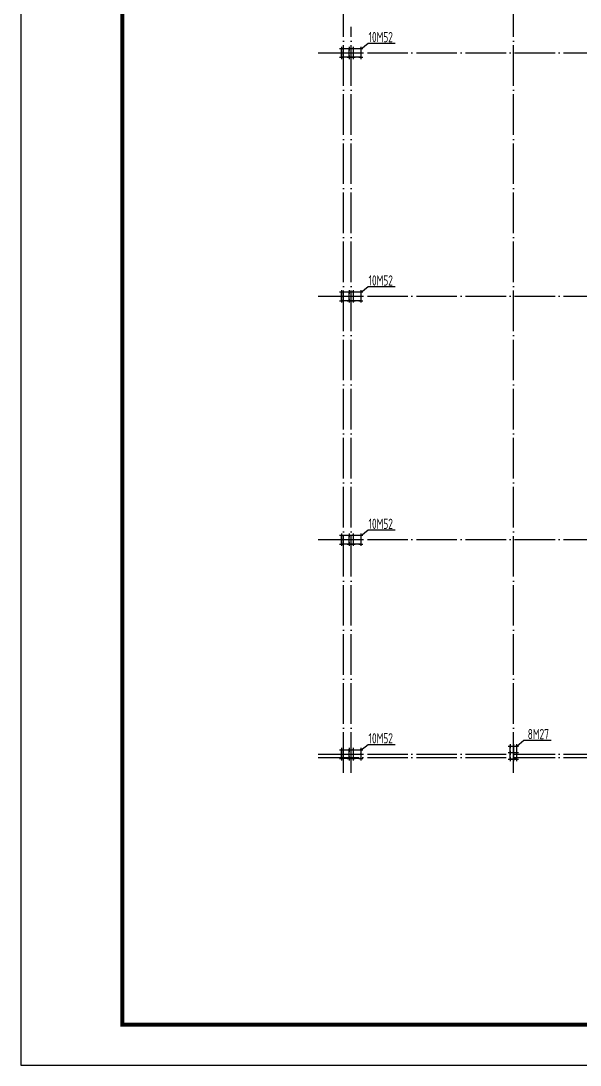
# Model space of a CAD drawing. Extents: x 69728788 to 150676229, y 15322671 to 43663798.
# Drawn here: x 75107584 to 75135164, y 20524503 to 20575995 of the extents above; entities that cross this region are included whole.
import ezdxf

# ---------------------------------------------------------------- set-up
doc = ezdxf.new("R2010")
doc.units = 0
doc.header["$LTSCALE"] = 1000
doc.header["$MEASUREMENT"] = 0
doc.linetypes.add('DOTE', pattern=[2.42, 2, -0.2, 0.02, -0.2])
for name, color, linetype in [('10', 7, 'CONTINUOUS'), ('DOTE', 251, 'DOTE'), ('PUB_TITLE', 4, 'CONTINUOUS'), ('WALL', 4, 'CONTINUOUS'), ('底线', 250, 'CONTINUOUS')]:
    doc.layers.add(name, color=color, linetype=linetype)
doc.styles.add('TSSD_Rein', font='atssdeng.shx', dxfattribs={"width": 0.7, "bigfont": 'atssdchn.shx'})

msp = doc.modelspace()

# ---------------------------------------------------------------- linework, layer by layer
at = {"layer": '10'}
for p, q in [((75123298.1, 20574628.5), (75123394.1, 20574628.5)), ((75123298.1, 20574628.5), (75123394.1, 20574628.5)), ((75123298.1, 20574628.5), (75123394.1, 20574628.5)), ((75123298.1, 20574628.5), (75123394.1, 20574628.5)), ((75123298.1, 20574413.5), (75123394.1, 20574413.5)), ((75123298.1, 20574413.5), (75123394.1, 20574413.5)), ((75123298.1, 20574413.5), (75123394.1, 20574413.5)), ((75123298.1, 20574413.5), (75123394.1, 20574413.5)), ((75123400.5, 20574723.6), (75123400.5, 20574533.4)), ((75123400.5, 20574723.6), (75123400.5, 20574533.4)), ((75123400.5, 20574723.6), (75123400.5, 20574533.4)), ((75123400.5, 20574723.6), (75123400.5, 20574533.4)), ((75123400.5, 20574508.6), (75123400.5, 20574318.4)), ((75123400.5, 20574508.6), (75123400.5, 20574318.4)), ((75123400.5, 20574508.6), (75123400.5, 20574318.4)), ((75123400.5, 20574508.6), (75123400.5, 20574318.4)), ((75123400.5, 20574293.6), (75123400.5, 20574103.4)), ((75123400.5, 20574293.6), (75123400.5, 20574103.4)), ((75123400.5, 20574293.6), (75123400.5, 20574103.4)), ((75123400.5, 20574293.6), (75123400.5, 20574103.4)), ((75123405.5, 20574628.5), (75123501.5, 20574628.5)), ((75123405.5, 20574413.5), (75123501.5, 20574413.5)), ((75123678.1, 20574628.5), (75123774.1, 20574628.5)), ((75123678.1, 20574628.5), (75123774.1, 20574628.5)), ((75123678.1, 20574628.5), (75123774.1, 20574628.5)), ((75123678.1, 20574628.5), (75123774.1, 20574628.5)), ((75123780.5, 20574723.6), (75123780.5, 20574533.4)), ((75123780.5, 20574723.6), (75123780.5, 20574533.4)), ((75123780.5, 20574723.6), (75123780.5, 20574533.4)), ((75123780.5, 20574723.6), (75123780.5, 20574533.4)), ((75123780.5, 20574293.6), (75123780.5, 20574103.4)), ((75123780.5, 20574293.6), (75123780.5, 20574103.4)), ((75123780.5, 20574293.6), (75123780.5, 20574103.4)), ((75123780.5, 20574293.6), (75123780.5, 20574103.4)), ((75123785.5, 20574628.5), (75123881.5, 20574628.5)), ((75123868.1, 20574628.5), (75123964.1, 20574628.5)), ((75123868.1, 20574628.5), (75123964.1, 20574628.5)), ((75123868.1, 20574628.5), (75123964.1, 20574628.5)), ((75123868.1, 20574628.5), (75123964.1, 20574628.5)), ((75123970.5, 20574723.6), (75123970.5, 20574533.4)), ((75123970.5, 20574723.6), (75123970.5, 20574533.4)), ((75123970.5, 20574723.6), (75123970.5, 20574533.4)), ((75123970.5, 20574723.6), (75123970.5, 20574533.4)), ((75123970.5, 20574293.6), (75123970.5, 20574103.4)), ((75123970.5, 20574293.6), (75123970.5, 20574103.4)), ((75123970.5, 20574293.6), (75123970.5, 20574103.4)), ((75123970.5, 20574293.6), (75123970.5, 20574103.4)), ((75123975.5, 20574628.5), (75124071.5, 20574628.5)), ((75124248.1, 20574628.5), (75124344.1, 20574628.5)), ((75124248.1, 20574628.5), (75124344.1, 20574628.5)), ((75124248.1, 20574628.5), (75124344.1, 20574628.5)), ((75124248.1, 20574628.5), (75124344.1, 20574628.5)), ((75124248.1, 20574413.5), (75124344.1, 20574413.5)), ((75124248.1, 20574413.5), (75124344.1, 20574413.5)), ((75124248.1, 20574413.5), (75124344.1, 20574413.5)), ((75124248.1, 20574413.5), (75124344.1, 20574413.5)), ((75124350.5, 20574723.6), (75124350.5, 20574533.4)), ((75124350.5, 20574723.6), (75124350.5, 20574533.4)), ((75124350.5, 20574723.6), (75124350.5, 20574533.4)), ((75124350.5, 20574723.6), (75124350.5, 20574533.4)), ((75124350.5, 20574508.6), (75124350.5, 20574318.4)), ((75124350.5, 20574508.6), (75124350.5, 20574318.4)), ((75124350.5, 20574508.6), (75124350.5, 20574318.4)), ((75124350.5, 20574508.6), (75124350.5, 20574318.4)), ((75124350.5, 20574293.6), (75124350.5, 20574103.4)), ((75124350.5, 20574293.6), (75124350.5, 20574103.4)), ((75124350.5, 20574293.6), (75124350.5, 20574103.4)), ((75124350.5, 20574293.6), (75124350.5, 20574103.4)), ((75124355.5, 20574628.5), (75124451.5, 20574628.5)), ((75124355.5, 20574413.5), (75124451.5, 20574413.5)), ((75123298.1, 20574198.5), (75123394.1, 20574198.5)), ((75123298.1, 20574198.5), (75123394.1, 20574198.5)), ((75123298.1, 20574198.5), (75123394.1, 20574198.5)), ((75123298.1, 20574198.5), (75123394.1, 20574198.5)), ((75123405.5, 20574198.5), (75123501.5, 20574198.5)), ((75123678.1, 20574198.5), (75123774.1, 20574198.5)), ((75123678.1, 20574198.5), (75123774.1, 20574198.5)), ((75123678.1, 20574198.5), (75123774.1, 20574198.5)), ((75123678.1, 20574198.5), (75123774.1, 20574198.5)), ((75123785.5, 20574198.5), (75123881.5, 20574198.5)), ((75123868.1, 20574198.5), (75123964.1, 20574198.5)), ((75123868.1, 20574198.5), (75123964.1, 20574198.5)), ((75123868.1, 20574198.5), (75123964.1, 20574198.5)), ((75123868.1, 20574198.5), (75123964.1, 20574198.5)), ((75123975.5, 20574198.5), (75124071.5, 20574198.5)), ((75124248.1, 20574198.5), (75124344.1, 20574198.5)), ((75124248.1, 20574198.5), (75124344.1, 20574198.5)), ((75124248.1, 20574198.5), (75124344.1, 20574198.5)), ((75124248.1, 20574198.5), (75124344.1, 20574198.5)), ((75124355.5, 20574198.5), (75124451.5, 20574198.5)), ((75123298.1, 20562628.5), (75123394.1, 20562628.5)), ((75123298.1, 20562628.5), (75123394.1, 20562628.5)), ((75123298.1, 20562628.5), (75123394.1, 20562628.5)), ((75123298.1, 20562628.5), (75123394.1, 20562628.5)), ((75123298.1, 20562413.5), (75123394.1, 20562413.5)), ((75123298.1, 20562413.5), (75123394.1, 20562413.5)), ((75123298.1, 20562413.5), (75123394.1, 20562413.5)), ((75123298.1, 20562413.5), (75123394.1, 20562413.5)), ((75123400.5, 20562723.6), (75123400.5, 20562533.4)), ((75123400.5, 20562723.6), (75123400.5, 20562533.4)), ((75123400.5, 20562723.6), (75123400.5, 20562533.4)), ((75123400.5, 20562723.6), (75123400.5, 20562533.4)), ((75123400.5, 20562508.6), (75123400.5, 20562318.4)), ((75123400.5, 20562508.6), (75123400.5, 20562318.4)), ((75123400.5, 20562508.6), (75123400.5, 20562318.4)), ((75123400.5, 20562508.6), (75123400.5, 20562318.4)), ((75123405.5, 20562628.5), (75123501.5, 20562628.5)), ((75123405.5, 20562413.5), (75123501.5, 20562413.5)), ((75123678.1, 20562628.5), (75123774.1, 20562628.5)), ((75123678.1, 20562628.5), (75123774.1, 20562628.5)), ((75123678.1, 20562628.5), (75123774.1, 20562628.5)), ((75123678.1, 20562628.5), (75123774.1, 20562628.5)), ((75123780.5, 20562723.6), (75123780.5, 20562533.4)), ((75123780.5, 20562723.6), (75123780.5, 20562533.4)), ((75123780.5, 20562723.6), (75123780.5, 20562533.4)), ((75123780.5, 20562723.6), (75123780.5, 20562533.4)), ((75123785.5, 20562628.5), (75123881.5, 20562628.5)), ((75123868.1, 20562628.5), (75123964.1, 20562628.5)), ((75123868.1, 20562628.5), (75123964.1, 20562628.5)), ((75123868.1, 20562628.5), (75123964.1, 20562628.5)), ((75123868.1, 20562628.5), (75123964.1, 20562628.5)), ((75123970.5, 20562723.6), (75123970.5, 20562533.4)), ((75123970.5, 20562723.6), (75123970.5, 20562533.4)), ((75123970.5, 20562723.6), (75123970.5, 20562533.4)), ((75123970.5, 20562723.6), (75123970.5, 20562533.4)), ((75123975.5, 20562628.5), (75124071.5, 20562628.5)), ((75124248.1, 20562628.5), (75124344.1, 20562628.5)), ((75124248.1, 20562628.5), (75124344.1, 20562628.5)), ((75124248.1, 20562628.5), (75124344.1, 20562628.5)), ((75124248.1, 20562628.5), (75124344.1, 20562628.5)), ((75124248.1, 20562413.5), (75124344.1, 20562413.5)), ((75124248.1, 20562413.5), (75124344.1, 20562413.5)), ((75124248.1, 20562413.5), (75124344.1, 20562413.5)), ((75124248.1, 20562413.5), (75124344.1, 20562413.5)), ((75124350.5, 20562723.6), (75124350.5, 20562533.4)), ((75124350.5, 20562723.6), (75124350.5, 20562533.4)), ((75124350.5, 20562723.6), (75124350.5, 20562533.4)), ((75124350.5, 20562723.6), (75124350.5, 20562533.4)), ((75124350.5, 20562508.6), (75124350.5, 20562318.4)), ((75124350.5, 20562508.6), (75124350.5, 20562318.4)), ((75124350.5, 20562508.6), (75124350.5, 20562318.4)), ((75124350.5, 20562508.6), (75124350.5, 20562318.4)), ((75124355.5, 20562628.5), (75124451.5, 20562628.5)), ((75124355.5, 20562413.5), (75124451.5, 20562413.5)), ((75123298.1, 20562198.5), (75123394.1, 20562198.5)), ((75123298.1, 20562198.5), (75123394.1, 20562198.5)), ((75123298.1, 20562198.5), (75123394.1, 20562198.5)), ((75123298.1, 20562198.5), (75123394.1, 20562198.5)), ((75123400.5, 20562293.6), (75123400.5, 20562103.4)), ((75123400.5, 20562293.6), (75123400.5, 20562103.4)), ((75123400.5, 20562293.6), (75123400.5, 20562103.4)), ((75123400.5, 20562293.6), (75123400.5, 20562103.4)), ((75123405.5, 20562198.5), (75123501.5, 20562198.5)), ((75123678.1, 20562198.5), (75123774.1, 20562198.5)), ((75123678.1, 20562198.5), (75123774.1, 20562198.5)), ((75123678.1, 20562198.5), (75123774.1, 20562198.5)), ((75123678.1, 20562198.5), (75123774.1, 20562198.5)), ((75123780.5, 20562293.6), (75123780.5, 20562103.4)), ((75123780.5, 20562293.6), (75123780.5, 20562103.4)), ((75123780.5, 20562293.6), (75123780.5, 20562103.4)), ((75123780.5, 20562293.6), (75123780.5, 20562103.4)), ((75123785.5, 20562198.5), (75123881.5, 20562198.5)), ((75123868.1, 20562198.5), (75123964.1, 20562198.5)), ((75123868.1, 20562198.5), (75123964.1, 20562198.5)), ((75123868.1, 20562198.5), (75123964.1, 20562198.5)), ((75123868.1, 20562198.5), (75123964.1, 20562198.5)), ((75123970.5, 20562293.6), (75123970.5, 20562103.4)), ((75123970.5, 20562293.6), (75123970.5, 20562103.4)), ((75123970.5, 20562293.6), (75123970.5, 20562103.4)), ((75123970.5, 20562293.6), (75123970.5, 20562103.4)), ((75123975.5, 20562198.5), (75124071.5, 20562198.5)), ((75124248.1, 20562198.5), (75124344.1, 20562198.5)), ((75124248.1, 20562198.5), (75124344.1, 20562198.5)), ((75124248.1, 20562198.5), (75124344.1, 20562198.5)), ((75124248.1, 20562198.5), (75124344.1, 20562198.5)), ((75124350.5, 20562293.6), (75124350.5, 20562103.4)), ((75124350.5, 20562293.6), (75124350.5, 20562103.4)), ((75124350.5, 20562293.6), (75124350.5, 20562103.4)), ((75124350.5, 20562293.6), (75124350.5, 20562103.4)), ((75124355.5, 20562198.5), (75124451.5, 20562198.5)), ((75123298.1, 20550628.5), (75123394.1, 20550628.5)), ((75123298.1, 20550628.5), (75123394.1, 20550628.5)), ((75123298.1, 20550628.5), (75123394.1, 20550628.5)), ((75123298.1, 20550628.5), (75123394.1, 20550628.5)), ((75123400.5, 20550723.6), (75123400.5, 20550533.4)), ((75123400.5, 20550723.6), (75123400.5, 20550533.4)), ((75123400.5, 20550723.6), (75123400.5, 20550533.4)), ((75123400.5, 20550723.6), (75123400.5, 20550533.4)), ((75123405.5, 20550628.5), (75123501.5, 20550628.5)), ((75123678.1, 20550628.5), (75123774.1, 20550628.5)), ((75123678.1, 20550628.5), (75123774.1, 20550628.5)), ((75123678.1, 20550628.5), (75123774.1, 20550628.5)), ((75123678.1, 20550628.5), (75123774.1, 20550628.5)), ((75123780.5, 20550723.6), (75123780.5, 20550533.4)), ((75123780.5, 20550723.6), (75123780.5, 20550533.4)), ((75123780.5, 20550723.6), (75123780.5, 20550533.4)), ((75123780.5, 20550723.6), (75123780.5, 20550533.4)), ((75123785.5, 20550628.5), (75123881.5, 20550628.5)), ((75123868.1, 20550628.5), (75123964.1, 20550628.5)), ((75123868.1, 20550628.5), (75123964.1, 20550628.5)), ((75123868.1, 20550628.5), (75123964.1, 20550628.5)), ((75123868.1, 20550628.5), (75123964.1, 20550628.5)), ((75123970.5, 20550723.6), (75123970.5, 20550533.4)), ((75123970.5, 20550723.6), (75123970.5, 20550533.4)), ((75123970.5, 20550723.6), (75123970.5, 20550533.4)), ((75123970.5, 20550723.6), (75123970.5, 20550533.4)), ((75123975.5, 20550628.5), (75124071.5, 20550628.5)), ((75124248.1, 20550628.5), (75124344.1, 20550628.5)), ((75124248.1, 20550628.5), (75124344.1, 20550628.5)), ((75124248.1, 20550628.5), (75124344.1, 20550628.5)), ((75124248.1, 20550628.5), (75124344.1, 20550628.5)), ((75124350.5, 20550723.6), (75124350.5, 20550533.4)), ((75124350.5, 20550723.6), (75124350.5, 20550533.4)), ((75124350.5, 20550723.6), (75124350.5, 20550533.4)), ((75124350.5, 20550723.6), (75124350.5, 20550533.4)), ((75124355.5, 20550628.5), (75124451.5, 20550628.5)), ((75123298.1, 20550413.5), (75123394.1, 20550413.5)), ((75123298.1, 20550413.5), (75123394.1, 20550413.5)), ((75123298.1, 20550413.5), (75123394.1, 20550413.5)), ((75123298.1, 20550413.5), (75123394.1, 20550413.5)), ((75123298.1, 20550198.5), (75123394.1, 20550198.5)), ((75123298.1, 20550198.5), (75123394.1, 20550198.5)), ((75123298.1, 20550198.5), (75123394.1, 20550198.5)), ((75123298.1, 20550198.5), (75123394.1, 20550198.5)), ((75123400.5, 20550508.6), (75123400.5, 20550318.4)), ((75123400.5, 20550508.6), (75123400.5, 20550318.4)), ((75123400.5, 20550508.6), (75123400.5, 20550318.4)), ((75123400.5, 20550508.6), (75123400.5, 20550318.4)), ((75123400.5, 20550293.6), (75123400.5, 20550103.4)), ((75123400.5, 20550293.6), (75123400.5, 20550103.4)), ((75123400.5, 20550293.6), (75123400.5, 20550103.4)), ((75123400.5, 20550293.6), (75123400.5, 20550103.4)), ((75123405.5, 20550413.5), (75123501.5, 20550413.5)), ((75123405.5, 20550198.5), (75123501.5, 20550198.5)), ((75123678.1, 20550198.5), (75123774.1, 20550198.5)), ((75123678.1, 20550198.5), (75123774.1, 20550198.5)), ((75123678.1, 20550198.5), (75123774.1, 20550198.5)), ((75123678.1, 20550198.5), (75123774.1, 20550198.5)), ((75123780.5, 20550293.6), (75123780.5, 20550103.4)), ((75123780.5, 20550293.6), (75123780.5, 20550103.4)), ((75123780.5, 20550293.6), (75123780.5, 20550103.4)), ((75123780.5, 20550293.6), (75123780.5, 20550103.4)), ((75123785.5, 20550198.5), (75123881.5, 20550198.5)), ((75123868.1, 20550198.5), (75123964.1, 20550198.5)), ((75123868.1, 20550198.5), (75123964.1, 20550198.5)), ((75123868.1, 20550198.5), (75123964.1, 20550198.5)), ((75123868.1, 20550198.5), (75123964.1, 20550198.5)), ((75123970.5, 20550293.6), (75123970.5, 20550103.4)), ((75123970.5, 20550293.6), (75123970.5, 20550103.4)), ((75123970.5, 20550293.6), (75123970.5, 20550103.4)), ((75123970.5, 20550293.6), (75123970.5, 20550103.4)), ((75123975.5, 20550198.5), (75124071.5, 20550198.5)), ((75124248.1, 20550413.5), (75124344.1, 20550413.5)), ((75124248.1, 20550413.5), (75124344.1, 20550413.5)), ((75124248.1, 20550413.5), (75124344.1, 20550413.5)), ((75124248.1, 20550413.5), (75124344.1, 20550413.5)), ((75124248.1, 20550198.5), (75124344.1, 20550198.5)), ((75124248.1, 20550198.5), (75124344.1, 20550198.5)), ((75124248.1, 20550198.5), (75124344.1, 20550198.5)), ((75124248.1, 20550198.5), (75124344.1, 20550198.5)), ((75124350.5, 20550508.6), (75124350.5, 20550318.4)), ((75124350.5, 20550508.6), (75124350.5, 20550318.4)), ((75124350.5, 20550508.6), (75124350.5, 20550318.4)), ((75124350.5, 20550508.6), (75124350.5, 20550318.4)), ((75124350.5, 20550293.6), (75124350.5, 20550103.4)), ((75124350.5, 20550293.6), (75124350.5, 20550103.4)), ((75124350.5, 20550293.6), (75124350.5, 20550103.4)), ((75124350.5, 20550293.6), (75124350.5, 20550103.4)), ((75124355.5, 20550413.5), (75124451.5, 20550413.5)), ((75124355.5, 20550198.5), (75124451.5, 20550198.5)), ((75131720.5, 20540328.6), (75131720.5, 20540138.4)), ((75131720.5, 20540328.6), (75131720.5, 20540138.4)), ((75131720.5, 20540328.6), (75131720.5, 20540138.4)), ((75131720.5, 20540328.6), (75131720.5, 20540138.4)), ((75131875.5, 20540328.6), (75131875.5, 20540138.4)), ((75131875.5, 20540328.6), (75131875.5, 20540138.4)), ((75131875.5, 20540328.6), (75131875.5, 20540138.4)), ((75131875.5, 20540328.6), (75131875.5, 20540138.4)), ((75132030.5, 20540328.6), (75132030.5, 20540138.4)), ((75132030.5, 20540328.6), (75132030.5, 20540138.4)), ((75132030.5, 20540328.6), (75132030.5, 20540138.4)), ((75132030.5, 20540328.6), (75132030.5, 20540138.4)), ((75123298.1, 20540053.5), (75123394.1, 20540053.5)), ((75123298.1, 20540053.5), (75123394.1, 20540053.5)), ((75123298.1, 20540053.5), (75123394.1, 20540053.5)), ((75123298.1, 20540053.5), (75123394.1, 20540053.5)), ((75123298.1, 20539838.5), (75123394.1, 20539838.5)), ((75123298.1, 20539838.5), (75123394.1, 20539838.5)), ((75123298.1, 20539838.5), (75123394.1, 20539838.5)), ((75123298.1, 20539838.5), (75123394.1, 20539838.5)), ((75123400.5, 20540148.6), (75123400.5, 20539958.4)), ((75123400.5, 20540148.6), (75123400.5, 20539958.4)), ((75123400.5, 20540148.6), (75123400.5, 20539958.4)), ((75123400.5, 20540148.6), (75123400.5, 20539958.4)), ((75123400.5, 20539933.6), (75123400.5, 20539743.4)), ((75123400.5, 20539933.6), (75123400.5, 20539743.4)), ((75123400.5, 20539933.6), (75123400.5, 20539743.4)), ((75123400.5, 20539933.6), (75123400.5, 20539743.4)), ((75123405.5, 20540053.5), (75123501.5, 20540053.5)), ((75123405.5, 20539838.5), (75123501.5, 20539838.5)), ((75123678.1, 20540053.5), (75123774.1, 20540053.5)), ((75123678.1, 20540053.5), (75123774.1, 20540053.5)), ((75123678.1, 20540053.5), (75123774.1, 20540053.5)), ((75123678.1, 20540053.5), (75123774.1, 20540053.5)), ((75123780.5, 20540148.6), (75123780.5, 20539958.4)), ((75123780.5, 20540148.6), (75123780.5, 20539958.4)), ((75123780.5, 20540148.6), (75123780.5, 20539958.4)), ((75123780.5, 20540148.6), (75123780.5, 20539958.4)), ((75123785.5, 20540053.5), (75123881.5, 20540053.5)), ((75123868.1, 20540053.5), (75123964.1, 20540053.5)), ((75123868.1, 20540053.5), (75123964.1, 20540053.5)), ((75123868.1, 20540053.5), (75123964.1, 20540053.5)), ((75123868.1, 20540053.5), (75123964.1, 20540053.5)), ((75123970.5, 20540148.6), (75123970.5, 20539958.4)), ((75123970.5, 20540148.6), (75123970.5, 20539958.4)), ((75123970.5, 20540148.6), (75123970.5, 20539958.4)), ((75123970.5, 20540148.6), (75123970.5, 20539958.4)), ((75123975.5, 20540053.5), (75124071.5, 20540053.5)), ((75124248.1, 20540053.5), (75124344.1, 20540053.5)), ((75124248.1, 20540053.5), (75124344.1, 20540053.5)), ((75124248.1, 20540053.5), (75124344.1, 20540053.5)), ((75124248.1, 20540053.5), (75124344.1, 20540053.5)), ((75124248.1, 20539838.5), (75124344.1, 20539838.5)), ((75124248.1, 20539838.5), (75124344.1, 20539838.5)), ((75124248.1, 20539838.5), (75124344.1, 20539838.5)), ((75124248.1, 20539838.5), (75124344.1, 20539838.5)), ((75124350.5, 20540148.6), (75124350.5, 20539958.4)), ((75124350.5, 20540148.6), (75124350.5, 20539958.4)), ((75124350.5, 20540148.6), (75124350.5, 20539958.4)), ((75124350.5, 20540148.6), (75124350.5, 20539958.4)), ((75124350.5, 20539933.6), (75124350.5, 20539743.4)), ((75124350.5, 20539933.6), (75124350.5, 20539743.4)), ((75124350.5, 20539933.6), (75124350.5, 20539743.4)), ((75124350.5, 20539933.6), (75124350.5, 20539743.4)), ((75124355.5, 20540053.5), (75124451.5, 20540053.5)), ((75124355.5, 20539838.5), (75124451.5, 20539838.5)), ((75131618.1, 20540233.5), (75131714.1, 20540233.5)), ((75131618.1, 20540233.5), (75131714.1, 20540233.5)), ((75131618.1, 20540233.5), (75131714.1, 20540233.5)), ((75131618.1, 20540233.5), (75131714.1, 20540233.5)), ((75131618.1, 20539913.5), (75131714.1, 20539913.5)), ((75131618.1, 20539913.5), (75131714.1, 20539913.5)), ((75131618.1, 20539913.5), (75131714.1, 20539913.5)), ((75131618.1, 20539913.5), (75131714.1, 20539913.5)), ((75131720.5, 20540008.6), (75131720.5, 20539818.4)), ((75131720.5, 20540008.6), (75131720.5, 20539818.4)), ((75131720.5, 20540008.6), (75131720.5, 20539818.4)), ((75131720.5, 20540008.6), (75131720.5, 20539818.4)), ((75131725.5, 20540233.5), (75131826.5, 20540233.5)), ((75131725.5, 20539913.5), (75131826.5, 20539913.5)), ((75131768.1, 20540233.5), (75131869.1, 20540233.5)), ((75131768.1, 20540233.5), (75131869.1, 20540233.5)), ((75131768.1, 20540233.5), (75131869.1, 20540233.5)), ((75131768.1, 20540233.5), (75131869.1, 20540233.5)), ((75131880.5, 20540233.5), (75131981.5, 20540233.5)), ((75131923.1, 20540233.5), (75132024.1, 20540233.5)), ((75131923.1, 20540233.5), (75132024.1, 20540233.5)), ((75131923.1, 20540233.5), (75132024.1, 20540233.5)), ((75131923.1, 20540233.5), (75132024.1, 20540233.5)), ((75131923.1, 20539913.5), (75132024.1, 20539913.5)), ((75131923.1, 20539913.5), (75132024.1, 20539913.5)), ((75131923.1, 20539913.5), (75132024.1, 20539913.5)), ((75131923.1, 20539913.5), (75132024.1, 20539913.5)), ((75132030.5, 20540008.6), (75132030.5, 20539818.4)), ((75132030.5, 20540008.6), (75132030.5, 20539818.4)), ((75132030.5, 20540008.6), (75132030.5, 20539818.4)), ((75132030.5, 20540008.6), (75132030.5, 20539818.4)), ((75132035.5, 20540233.5), (75132131.5, 20540233.5)), ((75132035.5, 20539913.5), (75132131.5, 20539913.5)), ((75123298.1, 20539623.5), (75123394.1, 20539623.5)), ((75123298.1, 20539623.5), (75123394.1, 20539623.5)), ((75123298.1, 20539623.5), (75123394.1, 20539623.5)), ((75123298.1, 20539623.5), (75123394.1, 20539623.5)), ((75123400.5, 20539718.6), (75123400.5, 20539528.4)), ((75123400.5, 20539718.6), (75123400.5, 20539528.4)), ((75123400.5, 20539718.6), (75123400.5, 20539528.4)), ((75123400.5, 20539718.6), (75123400.5, 20539528.4)), ((75123405.5, 20539623.5), (75123501.5, 20539623.5)), ((75123678.1, 20539623.5), (75123774.1, 20539623.5)), ((75123678.1, 20539623.5), (75123774.1, 20539623.5)), ((75123678.1, 20539623.5), (75123774.1, 20539623.5)), ((75123678.1, 20539623.5), (75123774.1, 20539623.5)), ((75123780.5, 20539718.6), (75123780.5, 20539528.4)), ((75123780.5, 20539718.6), (75123780.5, 20539528.4)), ((75123780.5, 20539718.6), (75123780.5, 20539528.4)), ((75123780.5, 20539718.6), (75123780.5, 20539528.4)), ((75123785.5, 20539623.5), (75123881.5, 20539623.5)), ((75123868.1, 20539623.5), (75123964.1, 20539623.5)), ((75123868.1, 20539623.5), (75123964.1, 20539623.5)), ((75123868.1, 20539623.5), (75123964.1, 20539623.5)), ((75123868.1, 20539623.5), (75123964.1, 20539623.5)), ((75123970.5, 20539718.6), (75123970.5, 20539528.4)), ((75123970.5, 20539718.6), (75123970.5, 20539528.4)), ((75123970.5, 20539718.6), (75123970.5, 20539528.4)), ((75123970.5, 20539718.6), (75123970.5, 20539528.4)), ((75123975.5, 20539623.5), (75124071.5, 20539623.5)), ((75124248.1, 20539623.5), (75124344.1, 20539623.5)), ((75124248.1, 20539623.5), (75124344.1, 20539623.5)), ((75124248.1, 20539623.5), (75124344.1, 20539623.5)), ((75124248.1, 20539623.5), (75124344.1, 20539623.5)), ((75124350.5, 20539718.6), (75124350.5, 20539528.4)), ((75124350.5, 20539718.6), (75124350.5, 20539528.4)), ((75124350.5, 20539718.6), (75124350.5, 20539528.4)), ((75124350.5, 20539718.6), (75124350.5, 20539528.4)), ((75124355.5, 20539623.5), (75124451.5, 20539623.5)), ((75131618.1, 20539593.5), (75131714.1, 20539593.5)), ((75131618.1, 20539593.5), (75131714.1, 20539593.5)), ((75131618.1, 20539593.5), (75131714.1, 20539593.5)), ((75131618.1, 20539593.5), (75131714.1, 20539593.5)), ((75131720.5, 20539688.6), (75131720.5, 20539498.4)), ((75131720.5, 20539688.6), (75131720.5, 20539498.4)), ((75131720.5, 20539688.6), (75131720.5, 20539498.4)), ((75131720.5, 20539688.6), (75131720.5, 20539498.4)), ((75131725.5, 20539593.5), (75131826.5, 20539593.5)), ((75131768.1, 20539593.5), (75131869.1, 20539593.5)), ((75131768.1, 20539593.5), (75131869.1, 20539593.5)), ((75131768.1, 20539593.5), (75131869.1, 20539593.5)), ((75131768.1, 20539593.5), (75131869.1, 20539593.5)), ((75131875.5, 20539688.6), (75131875.5, 20539498.4)), ((75131875.5, 20539688.6), (75131875.5, 20539498.4)), ((75131875.5, 20539688.6), (75131875.5, 20539498.4)), ((75131875.5, 20539688.6), (75131875.5, 20539498.4)), ((75131880.5, 20539593.5), (75131981.5, 20539593.5)), ((75131923.1, 20539593.5), (75132024.1, 20539593.5)), ((75131923.1, 20539593.5), (75132024.1, 20539593.5)), ((75131923.1, 20539593.5), (75132024.1, 20539593.5)), ((75131923.1, 20539593.5), (75132024.1, 20539593.5)), ((75132030.5, 20539688.6), (75132030.5, 20539498.4)), ((75132030.5, 20539688.6), (75132030.5, 20539498.4)), ((75132030.5, 20539688.6), (75132030.5, 20539498.4)), ((75132030.5, 20539688.6), (75132030.5, 20539498.4)), ((75132035.5, 20539593.5), (75132131.5, 20539593.5))]:
    msp.add_line(p, q, dxfattribs=at)
at = {"layer": '10', "const_width": 51.2}
for points in [[(75123400.5, 20574602.9, 1), (75123400.5, 20574654.1, 1), (75123400.5, 20574602.9)], [(75123400.5, 20574602.9, 1), (75123400.5, 20574654.1, 1), (75123400.5, 20574602.9)], [(75123400.5, 20574602.9, 1), (75123400.5, 20574654.1, 1), (75123400.5, 20574602.9)], [(75123400.5, 20574602.9, 1), (75123400.5, 20574654.1, 1), (75123400.5, 20574602.9)], [(75123400.5, 20574387.9, 1), (75123400.5, 20574439.1, 1), (75123400.5, 20574387.9)], [(75123400.5, 20574387.9, 1), (75123400.5, 20574439.1, 1), (75123400.5, 20574387.9)], [(75123400.5, 20574387.9, 1), (75123400.5, 20574439.1, 1), (75123400.5, 20574387.9)], [(75123400.5, 20574387.9, 1), (75123400.5, 20574439.1, 1), (75123400.5, 20574387.9)], [(75123400.5, 20574172.9, 1), (75123400.5, 20574224.1, 1), (75123400.5, 20574172.9)], [(75123400.5, 20574172.9, 1), (75123400.5, 20574224.1, 1), (75123400.5, 20574172.9)], [(75123400.5, 20574172.9, 1), (75123400.5, 20574224.1, 1), (75123400.5, 20574172.9)], [(75123400.5, 20574172.9, 1), (75123400.5, 20574224.1, 1), (75123400.5, 20574172.9)], [(75123780.5, 20574602.9, 1), (75123780.5, 20574654.1, 1), (75123780.5, 20574602.9)], [(75123780.5, 20574602.9, 1), (75123780.5, 20574654.1, 1), (75123780.5, 20574602.9)], [(75123780.5, 20574602.9, 1), (75123780.5, 20574654.1, 1), (75123780.5, 20574602.9)], [(75123780.5, 20574602.9, 1), (75123780.5, 20574654.1, 1), (75123780.5, 20574602.9)], [(75123780.5, 20574172.9, 1), (75123780.5, 20574224.1, 1), (75123780.5, 20574172.9)], [(75123780.5, 20574172.9, 1), (75123780.5, 20574224.1, 1), (75123780.5, 20574172.9)], [(75123780.5, 20574172.9, 1), (75123780.5, 20574224.1, 1), (75123780.5, 20574172.9)], [(75123780.5, 20574172.9, 1), (75123780.5, 20574224.1, 1), (75123780.5, 20574172.9)], [(75123970.5, 20574602.9, 1), (75123970.5, 20574654.1, 1), (75123970.5, 20574602.9)], [(75123970.5, 20574602.9, 1), (75123970.5, 20574654.1, 1), (75123970.5, 20574602.9)], [(75123970.5, 20574602.9, 1), (75123970.5, 20574654.1, 1), (75123970.5, 20574602.9)], [(75123970.5, 20574602.9, 1), (75123970.5, 20574654.1, 1), (75123970.5, 20574602.9)], [(75123970.5, 20574172.9, 1), (75123970.5, 20574224.1, 1), (75123970.5, 20574172.9)], [(75123970.5, 20574172.9, 1), (75123970.5, 20574224.1, 1), (75123970.5, 20574172.9)], [(75123970.5, 20574172.9, 1), (75123970.5, 20574224.1, 1), (75123970.5, 20574172.9)], [(75123970.5, 20574172.9, 1), (75123970.5, 20574224.1, 1), (75123970.5, 20574172.9)], [(75124350.5, 20574602.9, 1), (75124350.5, 20574654.1, 1), (75124350.5, 20574602.9)], [(75124350.5, 20574602.9, 1), (75124350.5, 20574654.1, 1), (75124350.5, 20574602.9)], [(75124350.5, 20574602.9, 1), (75124350.5, 20574654.1, 1), (75124350.5, 20574602.9)], [(75124350.5, 20574602.9, 1), (75124350.5, 20574654.1, 1), (75124350.5, 20574602.9)], [(75124350.5, 20574387.9, 1), (75124350.5, 20574439.1, 1), (75124350.5, 20574387.9)], [(75124350.5, 20574387.9, 1), (75124350.5, 20574439.1, 1), (75124350.5, 20574387.9)], [(75124350.5, 20574387.9, 1), (75124350.5, 20574439.1, 1), (75124350.5, 20574387.9)], [(75124350.5, 20574387.9, 1), (75124350.5, 20574439.1, 1), (75124350.5, 20574387.9)], [(75124350.5, 20574172.9, 1), (75124350.5, 20574224.1, 1), (75124350.5, 20574172.9)], [(75124350.5, 20574172.9, 1), (75124350.5, 20574224.1, 1), (75124350.5, 20574172.9)], [(75124350.5, 20574172.9, 1), (75124350.5, 20574224.1, 1), (75124350.5, 20574172.9)], [(75124350.5, 20574172.9, 1), (75124350.5, 20574224.1, 1), (75124350.5, 20574172.9)], [(75123400.5, 20562602.9, 1), (75123400.5, 20562654.1, 1), (75123400.5, 20562602.9)], [(75123400.5, 20562602.9, 1), (75123400.5, 20562654.1, 1), (75123400.5, 20562602.9)], [(75123400.5, 20562602.9, 1), (75123400.5, 20562654.1, 1), (75123400.5, 20562602.9)], [(75123400.5, 20562602.9, 1), (75123400.5, 20562654.1, 1), (75123400.5, 20562602.9)], [(75123400.5, 20562387.9, 1), (75123400.5, 20562439.1, 1), (75123400.5, 20562387.9)], [(75123400.5, 20562387.9, 1), (75123400.5, 20562439.1, 1), (75123400.5, 20562387.9)], [(75123400.5, 20562387.9, 1), (75123400.5, 20562439.1, 1), (75123400.5, 20562387.9)], [(75123400.5, 20562387.9, 1), (75123400.5, 20562439.1, 1), (75123400.5, 20562387.9)], [(75123780.5, 20562602.9, 1), (75123780.5, 20562654.1, 1), (75123780.5, 20562602.9)], [(75123780.5, 20562602.9, 1), (75123780.5, 20562654.1, 1), (75123780.5, 20562602.9)], [(75123780.5, 20562602.9, 1), (75123780.5, 20562654.1, 1), (75123780.5, 20562602.9)], [(75123780.5, 20562602.9, 1), (75123780.5, 20562654.1, 1), (75123780.5, 20562602.9)], [(75123970.5, 20562602.9, 1), (75123970.5, 20562654.1, 1), (75123970.5, 20562602.9)], [(75123970.5, 20562602.9, 1), (75123970.5, 20562654.1, 1), (75123970.5, 20562602.9)], [(75123970.5, 20562602.9, 1), (75123970.5, 20562654.1, 1), (75123970.5, 20562602.9)], [(75123970.5, 20562602.9, 1), (75123970.5, 20562654.1, 1), (75123970.5, 20562602.9)], [(75124350.5, 20562602.9, 1), (75124350.5, 20562654.1, 1), (75124350.5, 20562602.9)], [(75124350.5, 20562602.9, 1), (75124350.5, 20562654.1, 1), (75124350.5, 20562602.9)], [(75124350.5, 20562602.9, 1), (75124350.5, 20562654.1, 1), (75124350.5, 20562602.9)], [(75124350.5, 20562602.9, 1), (75124350.5, 20562654.1, 1), (75124350.5, 20562602.9)], [(75124350.5, 20562387.9, 1), (75124350.5, 20562439.1, 1), (75124350.5, 20562387.9)], [(75124350.5, 20562387.9, 1), (75124350.5, 20562439.1, 1), (75124350.5, 20562387.9)], [(75124350.5, 20562387.9, 1), (75124350.5, 20562439.1, 1), (75124350.5, 20562387.9)], [(75124350.5, 20562387.9, 1), (75124350.5, 20562439.1, 1), (75124350.5, 20562387.9)], [(75123400.5, 20562172.9, 1), (75123400.5, 20562224.1, 1), (75123400.5, 20562172.9)], [(75123400.5, 20562172.9, 1), (75123400.5, 20562224.1, 1), (75123400.5, 20562172.9)], [(75123400.5, 20562172.9, 1), (75123400.5, 20562224.1, 1), (75123400.5, 20562172.9)], [(75123400.5, 20562172.9, 1), (75123400.5, 20562224.1, 1), (75123400.5, 20562172.9)], [(75123780.5, 20562172.9, 1), (75123780.5, 20562224.1, 1), (75123780.5, 20562172.9)], [(75123780.5, 20562172.9, 1), (75123780.5, 20562224.1, 1), (75123780.5, 20562172.9)], [(75123780.5, 20562172.9, 1), (75123780.5, 20562224.1, 1), (75123780.5, 20562172.9)], [(75123780.5, 20562172.9, 1), (75123780.5, 20562224.1, 1), (75123780.5, 20562172.9)], [(75123970.5, 20562172.9, 1), (75123970.5, 20562224.1, 1), (75123970.5, 20562172.9)], [(75123970.5, 20562172.9, 1), (75123970.5, 20562224.1, 1), (75123970.5, 20562172.9)], [(75123970.5, 20562172.9, 1), (75123970.5, 20562224.1, 1), (75123970.5, 20562172.9)], [(75123970.5, 20562172.9, 1), (75123970.5, 20562224.1, 1), (75123970.5, 20562172.9)], [(75124350.5, 20562172.9, 1), (75124350.5, 20562224.1, 1), (75124350.5, 20562172.9)], [(75124350.5, 20562172.9, 1), (75124350.5, 20562224.1, 1), (75124350.5, 20562172.9)], [(75124350.5, 20562172.9, 1), (75124350.5, 20562224.1, 1), (75124350.5, 20562172.9)], [(75124350.5, 20562172.9, 1), (75124350.5, 20562224.1, 1), (75124350.5, 20562172.9)], [(75123400.5, 20550602.9, 1), (75123400.5, 20550654.1, 1), (75123400.5, 20550602.9)], [(75123400.5, 20550602.9, 1), (75123400.5, 20550654.1, 1), (75123400.5, 20550602.9)], [(75123400.5, 20550602.9, 1), (75123400.5, 20550654.1, 1), (75123400.5, 20550602.9)], [(75123400.5, 20550602.9, 1), (75123400.5, 20550654.1, 1), (75123400.5, 20550602.9)], [(75123780.5, 20550602.9, 1), (75123780.5, 20550654.1, 1), (75123780.5, 20550602.9)], [(75123780.5, 20550602.9, 1), (75123780.5, 20550654.1, 1), (75123780.5, 20550602.9)], [(75123780.5, 20550602.9, 1), (75123780.5, 20550654.1, 1), (75123780.5, 20550602.9)], [(75123780.5, 20550602.9, 1), (75123780.5, 20550654.1, 1), (75123780.5, 20550602.9)], [(75123970.5, 20550602.9, 1), (75123970.5, 20550654.1, 1), (75123970.5, 20550602.9)], [(75123970.5, 20550602.9, 1), (75123970.5, 20550654.1, 1), (75123970.5, 20550602.9)], [(75123970.5, 20550602.9, 1), (75123970.5, 20550654.1, 1), (75123970.5, 20550602.9)], [(75123970.5, 20550602.9, 1), (75123970.5, 20550654.1, 1), (75123970.5, 20550602.9)], [(75124350.5, 20550602.9, 1), (75124350.5, 20550654.1, 1), (75124350.5, 20550602.9)], [(75124350.5, 20550602.9, 1), (75124350.5, 20550654.1, 1), (75124350.5, 20550602.9)], [(75124350.5, 20550602.9, 1), (75124350.5, 20550654.1, 1), (75124350.5, 20550602.9)], [(75124350.5, 20550602.9, 1), (75124350.5, 20550654.1, 1), (75124350.5, 20550602.9)], [(75123400.5, 20550387.9, 1), (75123400.5, 20550439.1, 1), (75123400.5, 20550387.9)], [(75123400.5, 20550387.9, 1), (75123400.5, 20550439.1, 1), (75123400.5, 20550387.9)], [(75123400.5, 20550387.9, 1), (75123400.5, 20550439.1, 1), (75123400.5, 20550387.9)], [(75123400.5, 20550387.9, 1), (75123400.5, 20550439.1, 1), (75123400.5, 20550387.9)], [(75123400.5, 20550172.9, 1), (75123400.5, 20550224.1, 1), (75123400.5, 20550172.9)], [(75123400.5, 20550172.9, 1), (75123400.5, 20550224.1, 1), (75123400.5, 20550172.9)], [(75123400.5, 20550172.9, 1), (75123400.5, 20550224.1, 1), (75123400.5, 20550172.9)], [(75123400.5, 20550172.9, 1), (75123400.5, 20550224.1, 1), (75123400.5, 20550172.9)], [(75123780.5, 20550172.9, 1), (75123780.5, 20550224.1, 1), (75123780.5, 20550172.9)], [(75123780.5, 20550172.9, 1), (75123780.5, 20550224.1, 1), (75123780.5, 20550172.9)], [(75123780.5, 20550172.9, 1), (75123780.5, 20550224.1, 1), (75123780.5, 20550172.9)], [(75123780.5, 20550172.9, 1), (75123780.5, 20550224.1, 1), (75123780.5, 20550172.9)], [(75123970.5, 20550172.9, 1), (75123970.5, 20550224.1, 1), (75123970.5, 20550172.9)], [(75123970.5, 20550172.9, 1), (75123970.5, 20550224.1, 1), (75123970.5, 20550172.9)], [(75123970.5, 20550172.9, 1), (75123970.5, 20550224.1, 1), (75123970.5, 20550172.9)], [(75123970.5, 20550172.9, 1), (75123970.5, 20550224.1, 1), (75123970.5, 20550172.9)], [(75124350.5, 20550387.9, 1), (75124350.5, 20550439.1, 1), (75124350.5, 20550387.9)], [(75124350.5, 20550387.9, 1), (75124350.5, 20550439.1, 1), (75124350.5, 20550387.9)], [(75124350.5, 20550387.9, 1), (75124350.5, 20550439.1, 1), (75124350.5, 20550387.9)], [(75124350.5, 20550387.9, 1), (75124350.5, 20550439.1, 1), (75124350.5, 20550387.9)], [(75124350.5, 20550172.9, 1), (75124350.5, 20550224.1, 1), (75124350.5, 20550172.9)], [(75124350.5, 20550172.9, 1), (75124350.5, 20550224.1, 1), (75124350.5, 20550172.9)], [(75124350.5, 20550172.9, 1), (75124350.5, 20550224.1, 1), (75124350.5, 20550172.9)], [(75124350.5, 20550172.9, 1), (75124350.5, 20550224.1, 1), (75124350.5, 20550172.9)], [(75131720.5, 20540207.9, 1), (75131720.5, 20540259.1, 1), (75131720.5, 20540207.9)], [(75131720.5, 20540207.9, 1), (75131720.5, 20540259.1, 1), (75131720.5, 20540207.9)], [(75131720.5, 20540207.9, 1), (75131720.5, 20540259.1, 1), (75131720.5, 20540207.9)], [(75131720.5, 20540207.9, 1), (75131720.5, 20540259.1, 1), (75131720.5, 20540207.9)], [(75131875.5, 20540207.9, 1), (75131875.5, 20540259.1, 1), (75131875.5, 20540207.9)], [(75131875.5, 20540207.9, 1), (75131875.5, 20540259.1, 1), (75131875.5, 20540207.9)], [(75131875.5, 20540207.9, 1), (75131875.5, 20540259.1, 1), (75131875.5, 20540207.9)], [(75131875.5, 20540207.9, 1), (75131875.5, 20540259.1, 1), (75131875.5, 20540207.9)], [(75132030.5, 20540207.9, 1), (75132030.5, 20540259.1, 1), (75132030.5, 20540207.9)], [(75132030.5, 20540207.9, 1), (75132030.5, 20540259.1, 1), (75132030.5, 20540207.9)], [(75132030.5, 20540207.9, 1), (75132030.5, 20540259.1, 1), (75132030.5, 20540207.9)], [(75132030.5, 20540207.9, 1), (75132030.5, 20540259.1, 1), (75132030.5, 20540207.9)], [(75123400.5, 20540027.9, 1), (75123400.5, 20540079.1, 1), (75123400.5, 20540027.9)], [(75123400.5, 20540027.9, 1), (75123400.5, 20540079.1, 1), (75123400.5, 20540027.9)], [(75123400.5, 20540027.9, 1), (75123400.5, 20540079.1, 1), (75123400.5, 20540027.9)], [(75123400.5, 20540027.9, 1), (75123400.5, 20540079.1, 1), (75123400.5, 20540027.9)], [(75123400.5, 20539812.9, 1), (75123400.5, 20539864.1, 1), (75123400.5, 20539812.9)], [(75123400.5, 20539812.9, 1), (75123400.5, 20539864.1, 1), (75123400.5, 20539812.9)], [(75123400.5, 20539812.9, 1), (75123400.5, 20539864.1, 1), (75123400.5, 20539812.9)], [(75123400.5, 20539812.9, 1), (75123400.5, 20539864.1, 1), (75123400.5, 20539812.9)], [(75123780.5, 20540027.9, 1), (75123780.5, 20540079.1, 1), (75123780.5, 20540027.9)], [(75123780.5, 20540027.9, 1), (75123780.5, 20540079.1, 1), (75123780.5, 20540027.9)], [(75123780.5, 20540027.9, 1), (75123780.5, 20540079.1, 1), (75123780.5, 20540027.9)], [(75123780.5, 20540027.9, 1), (75123780.5, 20540079.1, 1), (75123780.5, 20540027.9)], [(75123970.5, 20540027.9, 1), (75123970.5, 20540079.1, 1), (75123970.5, 20540027.9)], [(75123970.5, 20540027.9, 1), (75123970.5, 20540079.1, 1), (75123970.5, 20540027.9)], [(75123970.5, 20540027.9, 1), (75123970.5, 20540079.1, 1), (75123970.5, 20540027.9)], [(75123970.5, 20540027.9, 1), (75123970.5, 20540079.1, 1), (75123970.5, 20540027.9)], [(75124350.5, 20540027.9, 1), (75124350.5, 20540079.1, 1), (75124350.5, 20540027.9)], [(75124350.5, 20540027.9, 1), (75124350.5, 20540079.1, 1), (75124350.5, 20540027.9)], [(75124350.5, 20540027.9, 1), (75124350.5, 20540079.1, 1), (75124350.5, 20540027.9)], [(75124350.5, 20540027.9, 1), (75124350.5, 20540079.1, 1), (75124350.5, 20540027.9)], [(75124350.5, 20539812.9, 1), (75124350.5, 20539864.1, 1), (75124350.5, 20539812.9)], [(75124350.5, 20539812.9, 1), (75124350.5, 20539864.1, 1), (75124350.5, 20539812.9)], [(75124350.5, 20539812.9, 1), (75124350.5, 20539864.1, 1), (75124350.5, 20539812.9)], [(75124350.5, 20539812.9, 1), (75124350.5, 20539864.1, 1), (75124350.5, 20539812.9)], [(75131720.5, 20539887.9, 1), (75131720.5, 20539939.1, 1), (75131720.5, 20539887.9)], [(75131720.5, 20539887.9, 1), (75131720.5, 20539939.1, 1), (75131720.5, 20539887.9)], [(75131720.5, 20539887.9, 1), (75131720.5, 20539939.1, 1), (75131720.5, 20539887.9)], [(75131720.5, 20539887.9, 1), (75131720.5, 20539939.1, 1), (75131720.5, 20539887.9)], [(75132030.5, 20539887.9, 1), (75132030.5, 20539939.1, 1), (75132030.5, 20539887.9)], [(75132030.5, 20539887.9, 1), (75132030.5, 20539939.1, 1), (75132030.5, 20539887.9)], [(75132030.5, 20539887.9, 1), (75132030.5, 20539939.1, 1), (75132030.5, 20539887.9)], [(75132030.5, 20539887.9, 1), (75132030.5, 20539939.1, 1), (75132030.5, 20539887.9)], [(75123400.5, 20539597.9, 1), (75123400.5, 20539649.1, 1), (75123400.5, 20539597.9)], [(75123400.5, 20539597.9, 1), (75123400.5, 20539649.1, 1), (75123400.5, 20539597.9)], [(75123400.5, 20539597.9, 1), (75123400.5, 20539649.1, 1), (75123400.5, 20539597.9)], [(75123400.5, 20539597.9, 1), (75123400.5, 20539649.1, 1), (75123400.5, 20539597.9)], [(75123780.5, 20539597.9, 1), (75123780.5, 20539649.1, 1), (75123780.5, 20539597.9)], [(75123780.5, 20539597.9, 1), (75123780.5, 20539649.1, 1), (75123780.5, 20539597.9)], [(75123780.5, 20539597.9, 1), (75123780.5, 20539649.1, 1), (75123780.5, 20539597.9)], [(75123780.5, 20539597.9, 1), (75123780.5, 20539649.1, 1), (75123780.5, 20539597.9)], [(75123970.5, 20539597.9, 1), (75123970.5, 20539649.1, 1), (75123970.5, 20539597.9)], [(75123970.5, 20539597.9, 1), (75123970.5, 20539649.1, 1), (75123970.5, 20539597.9)], [(75123970.5, 20539597.9, 1), (75123970.5, 20539649.1, 1), (75123970.5, 20539597.9)], [(75123970.5, 20539597.9, 1), (75123970.5, 20539649.1, 1), (75123970.5, 20539597.9)], [(75124350.5, 20539597.9, 1), (75124350.5, 20539649.1, 1), (75124350.5, 20539597.9)], [(75124350.5, 20539597.9, 1), (75124350.5, 20539649.1, 1), (75124350.5, 20539597.9)], [(75124350.5, 20539597.9, 1), (75124350.5, 20539649.1, 1), (75124350.5, 20539597.9)], [(75124350.5, 20539597.9, 1), (75124350.5, 20539649.1, 1), (75124350.5, 20539597.9)], [(75131720.5, 20539567.9, 1), (75131720.5, 20539619.1, 1), (75131720.5, 20539567.9)], [(75131720.5, 20539567.9, 1), (75131720.5, 20539619.1, 1), (75131720.5, 20539567.9)], [(75131720.5, 20539567.9, 1), (75131720.5, 20539619.1, 1), (75131720.5, 20539567.9)], [(75131720.5, 20539567.9, 1), (75131720.5, 20539619.1, 1), (75131720.5, 20539567.9)], [(75131875.5, 20539567.9, 1), (75131875.5, 20539619.1, 1), (75131875.5, 20539567.9)], [(75131875.5, 20539567.9, 1), (75131875.5, 20539619.1, 1), (75131875.5, 20539567.9)], [(75131875.5, 20539567.9, 1), (75131875.5, 20539619.1, 1), (75131875.5, 20539567.9)], [(75131875.5, 20539567.9, 1), (75131875.5, 20539619.1, 1), (75131875.5, 20539567.9)], [(75132030.5, 20539567.9, 1), (75132030.5, 20539619.1, 1), (75132030.5, 20539567.9)], [(75132030.5, 20539567.9, 1), (75132030.5, 20539619.1, 1), (75132030.5, 20539567.9)], [(75132030.5, 20539567.9, 1), (75132030.5, 20539619.1, 1), (75132030.5, 20539567.9)], [(75132030.5, 20539567.9, 1), (75132030.5, 20539619.1, 1), (75132030.5, 20539567.9)]]:
    msp.add_lwpolyline(points, format="xyb", close=True, dxfattribs=at)
at = {"layer": 'DOTE'}
for p, q in [((75123500.5, 20538913.5), (75123500.5, 20632913.5)), ((75131875.5, 20538913.5), (75131875.5, 20621064.2)), ((75123875.5, 20538913.5), (75123875.5, 20575695)), ((75122250.5, 20574413.5), (75232225.5, 20574413.5)), ((75122250.5, 20562413.5), (75232250.5, 20562413.5)), ((75122250.5, 20550413.5), (75232250.5, 20550413.5)), ((75122250.5, 20539838.5), (75232250.5, 20539838.5)), ((75122250.5, 20539663.5), (75232250.5, 20539663.5))]:
    msp.add_line(p, q, dxfattribs=at)
at = {"layer": 'PUB_TITLE'}
msp.add_lwpolyline([(75107584.3, 20524502.8), (75275784.3, 20524502.8), (75275784.3, 20643302.8), (75107584.3, 20643302.8)], close=True, dxfattribs=at)
at = {"layer": 'PUB_TITLE', "const_width": 200}
msp.add_lwpolyline([(75112584.3, 20526502.8), (75273784.3, 20526502.8), (75273784.3, 20641302.8), (75112584.3, 20641302.8)], close=True, dxfattribs=at)
at = {"layer": 'WALL'}
for points in [[(75124344.3, 20574603.1), (75124703.3, 20574890.5), (75126049.7, 20574890.5)], [(75124344.3, 20562603.1), (75124703.3, 20562890.5), (75126049.7, 20562890.5)], [(75124344.3, 20550603.1), (75124703.3, 20550890.5), (75126049.7, 20550890.5)], [(75124344.3, 20540028.1), (75124703.3, 20540315.5), (75126049.7, 20540315.5)], [(75132036.9, 20540233.5), (75132395.9, 20540520.9), (75133742.3, 20540520.9)]]:
    msp.add_lwpolyline(points, dxfattribs=at)
at = {"layer": '底线'}
for p, q in [((75131720.5, 20539913.5), (75132030.5, 20539913.5)), ((75131875.5, 20540233.5), (75131875.5, 20539593.5))]:
    msp.add_line(p, q, dxfattribs=at)
for points in [[(75123400.5, 20574628.5), (75124350.5, 20574628.5), (75124350.5, 20574198.5), (75123400.5, 20574198.5)], [(75123780.5, 20574628.5), (75123970.5, 20574628.5), (75123970.5, 20574198.5), (75123780.5, 20574198.5)], [(75123400.5, 20562628.5), (75124350.5, 20562628.5), (75124350.5, 20562198.5), (75123400.5, 20562198.5)], [(75123780.5, 20562628.5), (75123970.5, 20562628.5), (75123970.5, 20562198.5), (75123780.5, 20562198.5)], [(75123400.5, 20550628.5), (75124350.5, 20550628.5), (75124350.5, 20550198.5), (75123400.5, 20550198.5)], [(75123780.5, 20550628.5), (75123970.5, 20550628.5), (75123970.5, 20550198.5), (75123780.5, 20550198.5)], [(75123400.5, 20540053.5), (75124350.5, 20540053.5), (75124350.5, 20539623.5), (75123400.5, 20539623.5)], [(75123780.5, 20540053.5), (75123970.5, 20540053.5), (75123970.5, 20539623.5), (75123780.5, 20539623.5)], [(75131720.5, 20540233.5), (75132030.5, 20540233.5), (75132030.5, 20539593.5), (75131720.5, 20539593.5)]]:
    msp.add_lwpolyline(points, close=True, dxfattribs=at)

# ---------------------------------------------------------------- texts
at = {"layer": 'WALL', "style": 'TSSD_Rein', "width": 0.7}
for s, p in [('10M52', (75124730.2, 20574943.1)), ('10M52', (75124730.2, 20562943.1)), ('10M52', (75124730.2, 20550943.1)), ('10M52', (75124730.2, 20540368.1)), ('8M27', (75132579.6, 20540573.5))]:
    msp.add_text(s, height=504, dxfattribs=at).set_placement(p)

doc.saveas('drawing.dxf')
